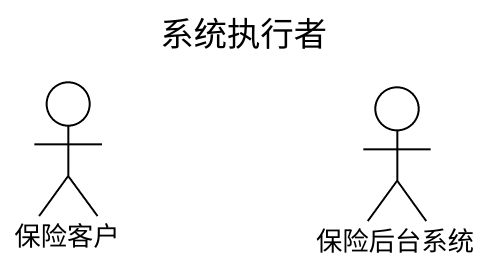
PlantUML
@startuml
title 系统执行者
actor 保险客户
actor 保险后台系统
@enduml
